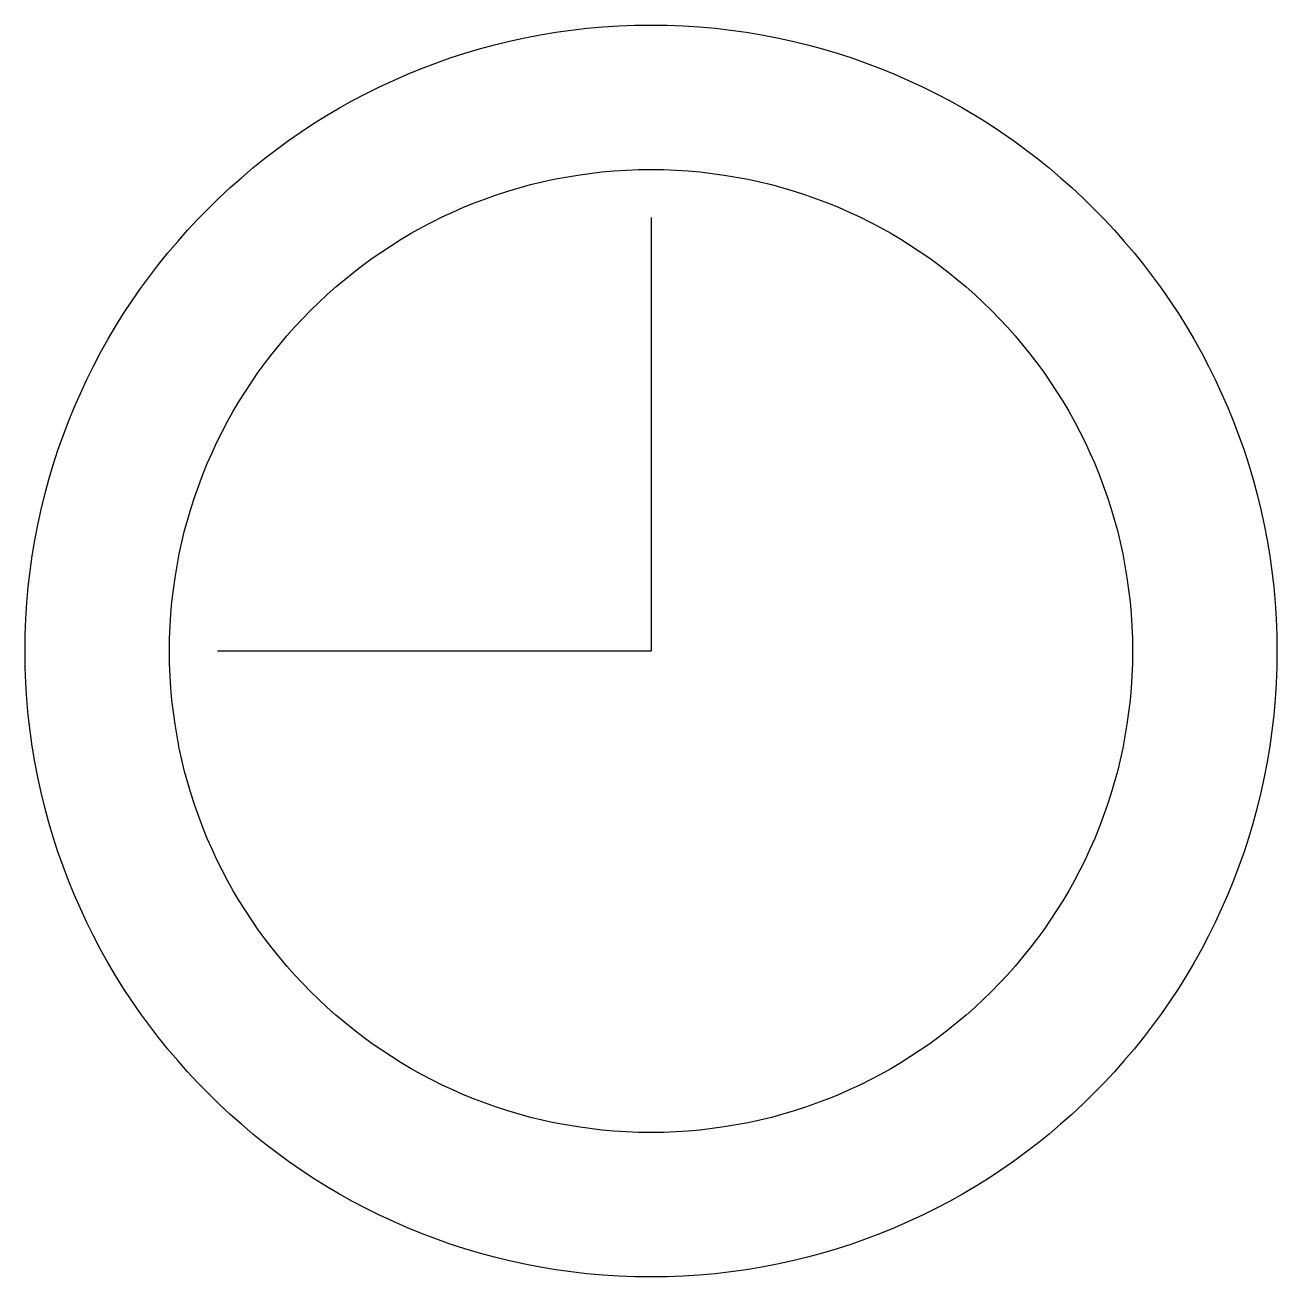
# Model space of a CAD drawing. Header units: millimetres. Extents: x -3.25 to 3.25, y -3.25 to 3.25.
import ezdxf

# ---------------------------------------------------------------- set-up
doc = ezdxf.new("R2010")
doc.units = ezdxf.units.MM

msp = doc.modelspace()

# ---------------------------------------------------------------- linework, layer by layer
at = {"linetype": 'Continuous', "transparency": 33554687}
for p, q in [((0, 2.25), (0, 0)), ((0, 0), (-2.25, 0))]:
    msp.add_line(p, q, dxfattribs=at)
for radius in [3.25, 2.5]:
    msp.add_circle((0, 0), radius, dxfattribs=at)

doc.saveas('drawing.dxf')
